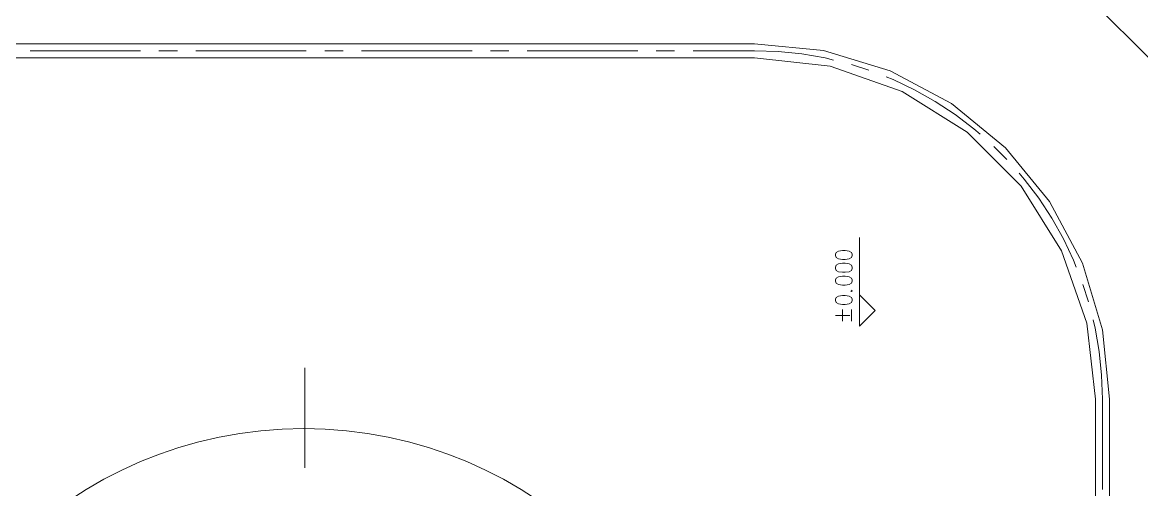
# Model space of a CAD drawing. Header units: millimetres. Extents: x 568 to 57335, y 85 to 28579.
# Drawn here: x 56681.3 to 56874.2, y 28166.6 to 28247.1 of the extents above; entities that cross this region are included whole.
import ezdxf

# ---------------------------------------------------------------- set-up
doc = ezdxf.new("R2010")
doc.units = ezdxf.units.MM

msp = doc.modelspace()

# ---------------------------------------------------------------- linework, layer by layer
at = {"color": 0, "lineweight": 0}
for points in [[(56897.41, 28182.19), (56896.05, 28197.82), (56891.99, 28212.97), (56885.36, 28227.18), (56876.37, 28240.03), (56865.28, 28251.12), (56852.43, 28260.12), (56838.21, 28266.75), (56823.06, 28270.81), (56807.44, 28272.17)], [(56807.44, 28243.38), (56262.55, 28243.38)], [(56868.63, 28182.19), (56867.45, 28194.12), (56863.97, 28205.6), (56858.31, 28216.19), (56850.7, 28225.46), (56841.43, 28233.07), (56830.85, 28238.72), (56819.37, 28242.2), (56807.44, 28243.38)], [(56807.44, 28240.98), (56262.55, 28240.98)], [(56701.65, 28242.18), (56682.6, 28242.18)], [(56707.99, 28242.18), (56704.82, 28242.18)], [(56730.22, 28242.18), (56711.17, 28242.18)], [(56736.57, 28242.18), (56733.39, 28242.18)], [(56758.78, 28242.18), (56739.74, 28242.18)], [(56765.13, 28242.18), (56761.96, 28242.18)], [(56787.36, 28242.18), (56768.31, 28242.18)], [(56793.7, 28242.18), (56790.52, 28242.18)], [(56807.44, 28242.18), (56796.88, 28242.18)], [(56821.08, 28240.57), (56819.64, 28240.93), (56815.6, 28241.62), (56811.53, 28242.04), (56807.44, 28242.18)], [(56866.23, 28182.19), (56864.75, 28195.27), (56860.4, 28207.7), (56853.4, 28218.85), (56844.09, 28228.15), (56832.94, 28235.16), (56820.52, 28239.5), (56807.44, 28240.98)], [(56827.18, 28238.82), (56824.16, 28239.79)], [(56846.34, 28227.81), (56845.29, 28228.72), (56842.03, 28231.2), (56838.6, 28233.44), (56835.04, 28235.46), (56831.34, 28237.21), (56830.15, 28237.68)], [(56850.95, 28223.46), (56848.71, 28225.71)], [(56862.93, 28204.9), (56862.46, 28206.09), (56860.7, 28209.79), (56858.69, 28213.36), (56856.45, 28216.79), (56853.97, 28220.05), (56853.06, 28221.09)], [(56825.56, 28197.44), (56825.56, 28209.98)], [(56824.04, 28200.8), (56824.17, 28200.7), (56824.32, 28200.8), (56824.17, 28200.92)], [(56865.03, 28198.91), (56864.07, 28201.94)], [(56825.56, 28194.74), (56825.56, 28200.13)], [(56825.56, 28200.13), (56828.26, 28197.44)], [(56821.41, 28196.59), (56823.9, 28196.59)], [(56822.65, 28195.6), (56822.65, 28197.59)], [(56824.17, 28195.6), (56824.17, 28197.59)], [(56828.26, 28197.44), (56825.56, 28194.74)], [(56867.43, 28182.19), (56867.28, 28186.28), (56866.86, 28190.36), (56866.17, 28194.4), (56865.82, 28195.84)], [(56729.95, 28170.32), (56729.95, 28187.54)], [(56866.23, 28027.22), (56866.23, 28182.19)], [(56867.43, 28166.61), (56867.43, 28182.19)], [(56868.63, 28027.22), (56868.63, 28182.19)]]:
    msp.add_lwpolyline(points, dxfattribs=at)
for points in [[(56821.41, 28206.9), (56821.55, 28206.56), (56821.96, 28206.34), (56822.65, 28206.23), (56823.07, 28206.23), (56823.76, 28206.34), (56824.17, 28206.56), (56824.32, 28206.9), (56824.32, 28207.12), (56824.17, 28207.45), (56823.76, 28207.67), (56823.07, 28207.78), (56822.65, 28207.78), (56821.96, 28207.67), (56821.55, 28207.45), (56821.41, 28207.12)], [(56821.41, 28204.68), (56821.55, 28204.35), (56821.96, 28204.12), (56822.65, 28204.02), (56823.07, 28204.02), (56823.76, 28204.12), (56824.17, 28204.35), (56824.32, 28204.68), (56824.32, 28204.9), (56824.17, 28205.23), (56823.76, 28205.45), (56823.07, 28205.57), (56822.65, 28205.57), (56821.96, 28205.45), (56821.55, 28205.23), (56821.41, 28204.9)], [(56821.41, 28202.47), (56821.55, 28202.13), (56821.96, 28201.91), (56822.65, 28201.8), (56823.07, 28201.8), (56823.76, 28201.91), (56824.17, 28202.13), (56824.32, 28202.47), (56824.32, 28202.69), (56824.17, 28203.02), (56823.76, 28203.24), (56823.07, 28203.35), (56822.65, 28203.35), (56821.96, 28203.24), (56821.55, 28203.02), (56821.41, 28202.69)], [(56821.41, 28199.14), (56821.55, 28198.81), (56821.96, 28198.59), (56822.65, 28198.48), (56823.07, 28198.48), (56823.76, 28198.59), (56824.17, 28198.81), (56824.32, 28199.14), (56824.32, 28199.37), (56824.17, 28199.69), (56823.76, 28199.91), (56823.07, 28200.03), (56822.65, 28200.03), (56821.96, 28199.91), (56821.55, 28199.69), (56821.41, 28199.37)]]:
    msp.add_lwpolyline(points, close=True, dxfattribs=at)
msp.add_ellipse((56729.77, 28104.71), major_axis=(0, 72.39), ratio=0.998688, start_param=0, end_param=6.283185, dxfattribs=at)

doc.saveas('drawing.dxf')
